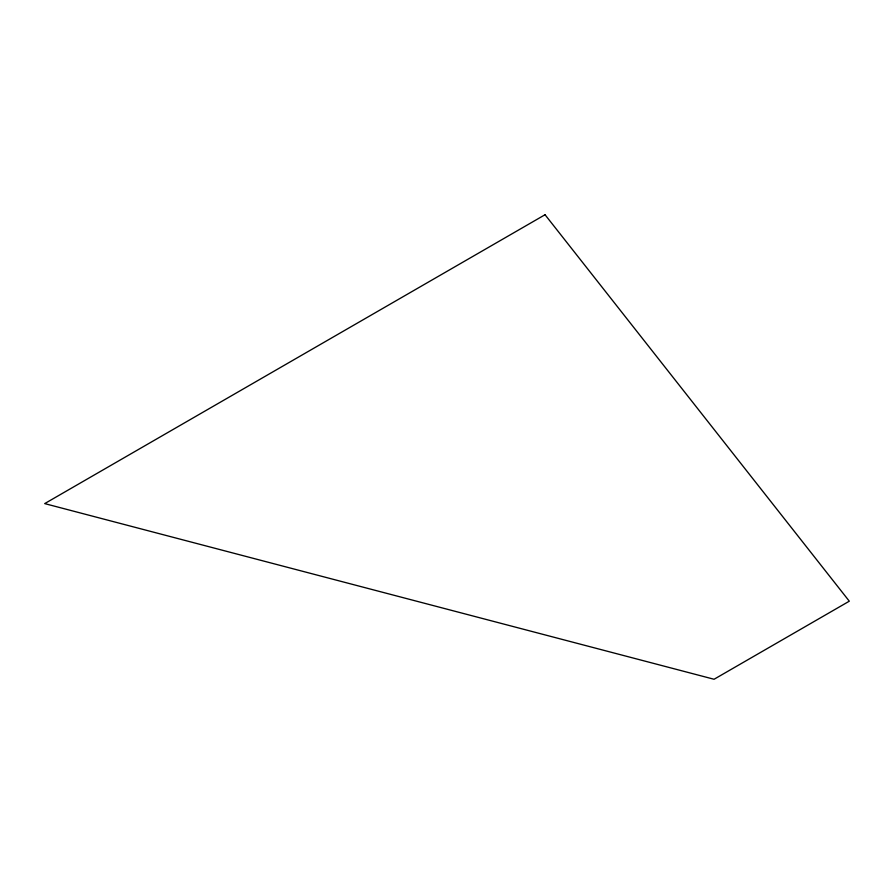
<?xml version="1.0" encoding="UTF-8"?>
<svg xmlns="http://www.w3.org/2000/svg" width="894" height="894" viewBox="0 0 894 894"><rect width="100%" height="100%" fill="white"/><g stroke="black" fill="none" stroke-linecap="round" stroke-linejoin="round"><path stroke-width="1.34" d="M545.038 214.739L44.7 503.601L714.071 679.261L849.3 601.193L545.038 214.739"/></g></svg>
